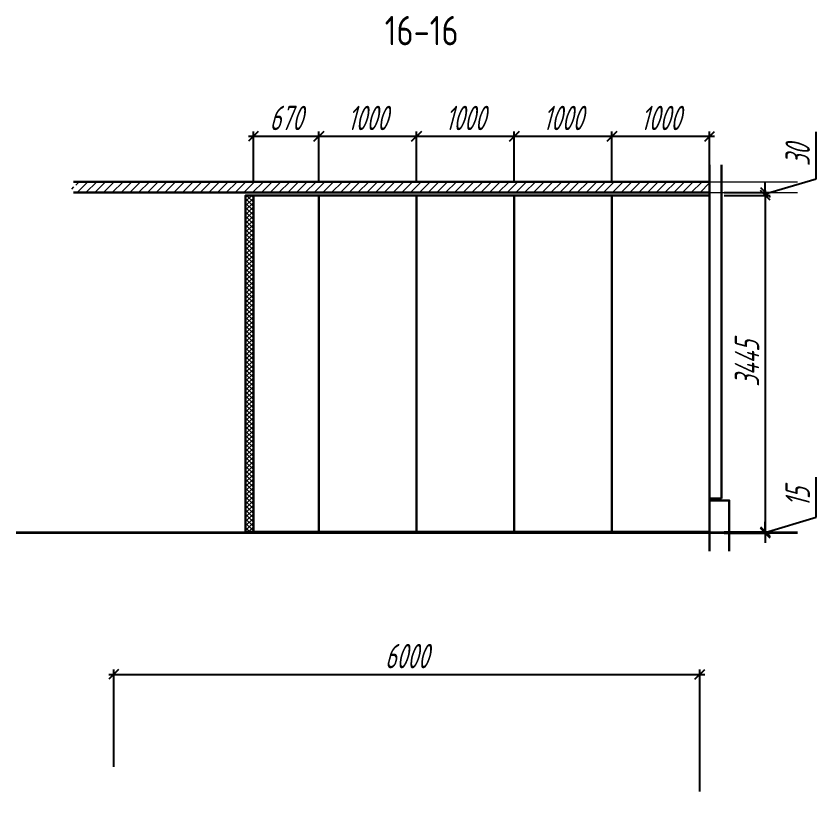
# Model space of a CAD drawing. Header units: millimetres. Extents: x -138350 to 909539, y -253833 to 111767.
# Drawn here: x 379132 to 387321, y -152112 to -144021 of the extents above; entities that cross this region are included whole.
import ezdxf

# ---------------------------------------------------------------- set-up
doc = ezdxf.new("R2010")
doc.units = ezdxf.units.MM
for name, color, linetype, lineweight in [('_Оси', 90, 'Continuous', 13), ('_Размеры', 120, 'Continuous', 13), ('_Сендвичи', 230, 'Continuous', 30), ('_Стены', 7, 'Continuous', 30), ('_Сэндвичи штрих', 7, 'Continuous', 5), ('_Текст', 141, 'Continuous', 20), ('выноска', 7, 'Continuous', 13), ('тонкие', 221, 'Continuous', 13)]:
    doc.layers.add(name, color=color, linetype=linetype, lineweight=lineweight)
doc.styles.add('Museo sans', font='CS_Gost2304.shx')
doc.styles.add('СПДС_размеры', font='spdswin.shx', dxfattribs={"width": 0.8, "oblique": 15})
doc.dimstyles.new('СПДС', dxfattribs={"dimtxt": 2.5, "dimasz": 1, "dimexe": 0.5, "dimexo": 1.5, "dimtad": 1, "dimdec": 0, "dimtxsty": 'СПДС_размеры', "dimblk": 'OBLIQUE', "dimcen": 2.5, "dimdle": 0.5, "dimadec": 8, "dimazin": 0, "dimtfac": 1, "dimtdec": 0, "dimtix": 1, "dimtmove": 0, "dimatfit": 3, "dimfxl": 1, "dimarcsym": 0})

# ---------------------------------------------------------------- blocks, each defined once
blk = doc.blocks.new('_Oblique')
at = {"layer": 'выноска', "color": 0, "lineweight": -2}
blk.add_line((-0.5, -0.5), (0.5, 0.5), dxfattribs=at)
blk = doc.blocks.new('*D703')
at = {"layer": '_Оси', "color": 0, "lineweight": -2, "ltscale": 100, "transparency": 16777216}
for p, q in [((380132, -151712), (380132, -150714)), ((386132, -151962), (386132, -150714)), ((380082, -150764), (386182, -150764))]:
    blk.add_line(p, q, dxfattribs=at)
at = {"layer": 'Defpoints', "color": 0, "ltscale": 100, "transparency": 16777216}
for p in [(386132, -150764), (380132, -151862), (386132, -152112)]:
    blk.add_point(p, dxfattribs=at)
at = {"layer": '_Оси', "color": 0, "lineweight": -2, "ltscale": 100, "transparency": 16777216, "xscale": 100, "yscale": 100, "zscale": 100, "rotation": 180}
blk.add_blockref('_Oblique', (380132, -150764), dxfattribs=at)
at = {"layer": '_Оси', "color": 0, "lineweight": -2, "ltscale": 100, "transparency": 16777216, "xscale": 100, "yscale": 100, "zscale": 100}
blk.add_blockref('_Oblique', (386132, -150764), dxfattribs=at)
at = {"layer": '_Оси', "color": 0, "ltscale": 100, "transparency": 16777216, "insert": (383132, -150576.5), "char_height": 250, "attachment_point": 5, "style": 'СПДС_размеры'}
blk.add_mtext('6000', dxfattribs=at)
blk = doc.blocks.new('*D704')
at = {"layer": '_Размеры', "color": 0, "lineweight": -2, "ltscale": 100, "transparency": 16777216}
for p, q in [((387320.8, -145687.4), (387320.8, -145206.6)), ((386802, -145843), (387320.8, -145687.4)), ((386802, -145828), (386802, -145728)), ((386382, -145828), (386852, -145828)), ((386802, -145828), (386802, -145858)), ((386802, -145828), (386802, -145858)), ((386382, -145858), (386852, -145858)), ((386802, -145858), (386802, -145958))]:
    blk.add_line(p, q, dxfattribs=at)
at = {"layer": 'Defpoints', "color": 0, "ltscale": 100, "transparency": 16777216}
for p in [(386232, -145828), (386232, -145858), (386802, -145858)]:
    blk.add_point(p, dxfattribs=at)
at = {"layer": '_Размеры', "color": 0, "lineweight": -2, "ltscale": 100, "transparency": 16777216, "xscale": 100, "yscale": 100, "zscale": 100}
for p, rotation in [((386802, -145828), 270), ((386802, -145858), 90)]:
    blk.add_blockref('_Oblique', p, dxfattribs=dict(at, rotation=rotation))
at = {"layer": '_Размеры', "color": 0, "ltscale": 100, "transparency": 16777216, "insert": (387133.3, -145447), "char_height": 250, "attachment_point": 5, "rotation": 90, "style": 'СПДС_размеры'}
blk.add_mtext('30', dxfattribs=at)
blk = doc.blocks.new('*D705')
at = {"layer": '_Размеры', "color": 0, "lineweight": -2, "ltscale": 100, "transparency": 16777216}
for p, q in [((386802, -145808), (386802, -149353)), ((386382, -145858), (386852, -145858)), ((386382, -149303), (386852, -149303))]:
    blk.add_line(p, q, dxfattribs=at)
at = {"layer": 'Defpoints', "color": 0, "ltscale": 100, "transparency": 16777216}
for p in [(386232, -145858), (386232, -149303), (386802, -149303)]:
    blk.add_point(p, dxfattribs=at)
at = {"layer": '_Размеры', "color": 0, "lineweight": -2, "ltscale": 100, "transparency": 16777216, "xscale": 100, "yscale": 100, "zscale": 100}
for p, rotation in [((386802, -145858), 90), ((386802, -149303), 270)]:
    blk.add_blockref('_Oblique', p, dxfattribs=dict(at, rotation=rotation))
at = {"layer": '_Размеры', "color": 0, "ltscale": 100, "transparency": 16777216, "insert": (386614.5, -147580.5), "char_height": 250, "attachment_point": 5, "rotation": 90, "style": 'СПДС_размеры'}
blk.add_mtext('3445', dxfattribs=at)
blk = doc.blocks.new('*D706')
at = {"layer": '_Размеры', "color": 0, "lineweight": -2, "ltscale": 100, "transparency": 16777216}
for p, q in [((387320.8, -149154.9), (387320.8, -148743.8)), ((386802, -149310.5), (387320.8, -149154.9)), ((386802, -149303), (386802, -149203)), ((386382, -149303), (386852, -149303)), ((386382, -149318), (386852, -149318)), ((386802, -149303), (386802, -149318)), ((386802, -149303), (386802, -149318)), ((386802, -149318), (386802, -149418))]:
    blk.add_line(p, q, dxfattribs=at)
at = {"layer": 'Defpoints', "color": 0, "ltscale": 100, "transparency": 16777216}
for p in [(386232, -149303), (386232, -149318), (386802, -149318)]:
    blk.add_point(p, dxfattribs=at)
at = {"layer": '_Размеры', "color": 0, "lineweight": -2, "ltscale": 100, "transparency": 16777216, "xscale": 100, "yscale": 100, "zscale": 100}
for p, rotation in [((386802, -149303), 270), ((386802, -149318), 90)]:
    blk.add_blockref('_Oblique', p, dxfattribs=dict(at, rotation=rotation))
at = {"layer": '_Размеры', "color": 0, "ltscale": 100, "transparency": 16777216, "insert": (387133.3, -148949.4), "char_height": 250, "attachment_point": 5, "rotation": 90, "style": 'СПДС_размеры'}
blk.add_mtext('15', dxfattribs=at)
blk = doc.blocks.new('*D712')
at = {"layer": '_Размеры', "color": 0, "lineweight": -2, "ltscale": 100, "transparency": 16777216}
for p, q in [((381512, -145253), (382282, -145253)), ((381562, -145708), (381562, -145203)), ((382232, -145708), (382232, -145203))]:
    blk.add_line(p, q, dxfattribs=at)
at = {"layer": 'Defpoints', "color": 0, "ltscale": 100, "transparency": 16777216}
for p in [(382232, -145253), (381562, -145858), (382232, -145858)]:
    blk.add_point(p, dxfattribs=at)
at = {"layer": '_Размеры', "color": 0, "lineweight": -2, "ltscale": 100, "transparency": 16777216, "xscale": 100, "yscale": 100, "zscale": 100, "rotation": 180}
blk.add_blockref('_Oblique', (381562, -145253), dxfattribs=at)
at = {"layer": '_Размеры', "color": 0, "lineweight": -2, "ltscale": 100, "transparency": 16777216, "xscale": 100, "yscale": 100, "zscale": 100}
blk.add_blockref('_Oblique', (382232, -145253), dxfattribs=at)
at = {"layer": '_Размеры', "color": 0, "ltscale": 100, "transparency": 16777216, "insert": (381897, -145065.5), "char_height": 250, "attachment_point": 5, "style": 'СПДС_размеры'}
blk.add_mtext('670', dxfattribs=at)
blk = doc.blocks.new('*D713')
at = {"layer": '_Размеры', "color": 0, "lineweight": -2, "ltscale": 100, "transparency": 16777216}
for p, q in [((382182, -145253), (383282, -145253)), ((382232, -145708), (382232, -145203)), ((383232, -145708), (383232, -145203))]:
    blk.add_line(p, q, dxfattribs=at)
at = {"layer": 'Defpoints', "color": 0, "ltscale": 100, "transparency": 16777216}
for p in [(383232, -145253), (382232, -145858), (383232, -145858)]:
    blk.add_point(p, dxfattribs=at)
at = {"layer": '_Размеры', "color": 0, "lineweight": -2, "ltscale": 100, "transparency": 16777216, "xscale": 100, "yscale": 100, "zscale": 100, "rotation": 180}
blk.add_blockref('_Oblique', (382232, -145253), dxfattribs=at)
at = {"layer": '_Размеры', "color": 0, "lineweight": -2, "ltscale": 100, "transparency": 16777216, "xscale": 100, "yscale": 100, "zscale": 100}
blk.add_blockref('_Oblique', (383232, -145253), dxfattribs=at)
at = {"layer": '_Размеры', "color": 0, "ltscale": 100, "transparency": 16777216, "insert": (382732, -145065.5), "char_height": 250, "attachment_point": 5, "style": 'СПДС_размеры'}
blk.add_mtext('1000', dxfattribs=at)
blk = doc.blocks.new('*D714')
at = {"layer": '_Размеры', "color": 0, "lineweight": -2, "ltscale": 100, "transparency": 16777216}
for p, q in [((383182, -145253), (384282, -145253)), ((383232, -145708), (383232, -145203)), ((384232, -145708), (384232, -145203))]:
    blk.add_line(p, q, dxfattribs=at)
at = {"layer": 'Defpoints', "color": 0, "ltscale": 100, "transparency": 16777216}
for p in [(384232, -145253), (383232, -145858), (384232, -145858)]:
    blk.add_point(p, dxfattribs=at)
at = {"layer": '_Размеры', "color": 0, "lineweight": -2, "ltscale": 100, "transparency": 16777216, "xscale": 100, "yscale": 100, "zscale": 100, "rotation": 180}
blk.add_blockref('_Oblique', (383232, -145253), dxfattribs=at)
at = {"layer": '_Размеры', "color": 0, "lineweight": -2, "ltscale": 100, "transparency": 16777216, "xscale": 100, "yscale": 100, "zscale": 100}
blk.add_blockref('_Oblique', (384232, -145253), dxfattribs=at)
at = {"layer": '_Размеры', "color": 0, "ltscale": 100, "transparency": 16777216, "insert": (383732, -145065.5), "char_height": 250, "attachment_point": 5, "style": 'СПДС_размеры'}
blk.add_mtext('1000', dxfattribs=at)
blk = doc.blocks.new('*D715')
at = {"layer": '_Размеры', "color": 0, "lineweight": -2, "ltscale": 100, "transparency": 16777216}
for p, q in [((384182, -145253), (385282, -145253)), ((384232, -145708), (384232, -145203)), ((385232, -145708), (385232, -145203))]:
    blk.add_line(p, q, dxfattribs=at)
at = {"layer": 'Defpoints', "color": 0, "ltscale": 100, "transparency": 16777216}
for p in [(385232, -145253), (384232, -145858), (385232, -145858)]:
    blk.add_point(p, dxfattribs=at)
at = {"layer": '_Размеры', "color": 0, "lineweight": -2, "ltscale": 100, "transparency": 16777216, "xscale": 100, "yscale": 100, "zscale": 100, "rotation": 180}
blk.add_blockref('_Oblique', (384232, -145253), dxfattribs=at)
at = {"layer": '_Размеры', "color": 0, "lineweight": -2, "ltscale": 100, "transparency": 16777216, "xscale": 100, "yscale": 100, "zscale": 100}
blk.add_blockref('_Oblique', (385232, -145253), dxfattribs=at)
at = {"layer": '_Размеры', "color": 0, "ltscale": 100, "transparency": 16777216, "insert": (384732, -145065.5), "char_height": 250, "attachment_point": 5, "style": 'СПДС_размеры'}
blk.add_mtext('1000', dxfattribs=at)
blk = doc.blocks.new('*D716')
at = {"layer": '_Размеры', "color": 0, "lineweight": -2, "ltscale": 100, "transparency": 16777216}
for p, q in [((385182, -145253), (386282, -145253)), ((385232, -145708), (385232, -145203)), ((386232, -145708), (386232, -145203))]:
    blk.add_line(p, q, dxfattribs=at)
at = {"layer": 'Defpoints', "color": 0, "ltscale": 100, "transparency": 16777216}
for p in [(386232, -145253), (385232, -145858), (386232, -145858)]:
    blk.add_point(p, dxfattribs=at)
at = {"layer": '_Размеры', "color": 0, "lineweight": -2, "ltscale": 100, "transparency": 16777216, "xscale": 100, "yscale": 100, "zscale": 100, "rotation": 180}
blk.add_blockref('_Oblique', (385232, -145253), dxfattribs=at)
at = {"layer": '_Размеры', "color": 0, "lineweight": -2, "ltscale": 100, "transparency": 16777216, "xscale": 100, "yscale": 100, "zscale": 100}
blk.add_blockref('_Oblique', (386232, -145253), dxfattribs=at)
at = {"layer": '_Размеры', "color": 0, "ltscale": 100, "transparency": 16777216, "insert": (385732, -145065.5), "char_height": 250, "attachment_point": 5, "style": 'СПДС_размеры'}
blk.add_mtext('1000', dxfattribs=at)

msp = doc.modelspace()

# ---------------------------------------------------------------- hatches: boundary and pattern name
at = {"layer": '_Сэндвичи штрих', "ltscale": 100}
h = msp.add_hatch(dxfattribs=at)
h.set_pattern_fill('ANSI31', color=256, scale=20)
h.set_pattern_definition([(45, (252816, -18629), (-44.90128, 44.90128), [])])
h.paths.add_polyline_path([(379721, -145798), (379721, -145828), (386232, -145828), (386232, -145718), (379721, -145718), (379721, -145748), (379771, -145760.5), (379671, -145785.5)])
h = msp.add_hatch(dxfattribs=at)
h.set_pattern_fill('ANSI37', color=256, scale=10)
h.set_pattern_definition([(45, (262486, 0), (-22.4506403, 22.4506403), []), (135, (262486, 0), (-22.4506403, -22.4506403), [])])
h.paths.add_polyline_path([(381562, -145858), (381482, -145858), (381482, -149303), (381562, -149303)])

# ---------------------------------------------------------------- linework, layer by layer
at = {"layer": '_Сендвичи', "ltscale": 100}
for p, q in [((386232, -148963), (386232, -145544)), ((386352, -148963), (386352, -145544)), ((386352, -148963), (386232, -148963))]:
    msp.add_line(p, q, dxfattribs=at)
at = {"layer": '_Сендвичи', "color": 2, "ltscale": 100}
for p, q in [((381562, -145858), (386232, -145858)), ((382232, -145858), (382232, -149303)), ((383232, -145858), (383232, -149303)), ((384232, -145858), (384232, -149303)), ((385232, -145858), (385232, -149303)), ((386232, -145858), (386232, -149303)), ((386232, -145858), (386232, -149303)), ((386232, -149303), (381562, -149303))]:
    msp.add_line(p, q, dxfattribs=at)
msp.add_lwpolyline([(381482, -149303), (381562, -149303), (381562, -145858), (381482, -145858)], close=True, dxfattribs=at)
at = {"layer": '_Стены', "ltscale": 100}
for points in [[(379721, -145828), (386232, -145828), (386232, -145718), (379721, -145718)], [(386432, -149503), (386432, -148983), (386232, -148983), (386232, -149503)]]:
    msp.add_lwpolyline(points, dxfattribs=at)
at = {"layer": 'тонкие', "ltscale": 100}
for p, q in [((379721, -145718), (387132, -145718)), ((379721, -145828), (387132, -145828)), ((379132, -149303), (387132, -149303)), ((379132, -149318), (387132, -149318))]:
    msp.add_line(p, q, dxfattribs=at)

# ---------------------------------------------------------------- texts
at = {"layer": '_Текст', "linetype": 'Continuous', "ltscale": 100, "style": 'Museo sans'}
msp.add_text('16-16', height=300, dxfattribs=at).set_placement((382906, -144321))

# ---------------------------------------------------------------- dimensions: what is measured, and where the dimension line sits
at = {"layer": '_Оси', "ltscale": 100}
dim = msp.add_linear_dim(base=(386132, -150764), p1=(380132, -151862), p2=(386132, -152112), dimstyle='СПДС', override={"dimscale": 100, "dimtix": 0, "dimtmove": 1}, dxfattribs=at)
dim.commit()
dim.dimension.update_dxf_attribs({"geometry": '*D703', "text_midpoint": (383132, -150576.5)})
at = {"layer": '_Размеры', "ltscale": 100}
for base, p1, p2, picture, middle in [((382232, -145253), (381562, -145858), (382232, -145858), '*D712', (381897, -145065.5)), ((383232, -145253), (382232, -145858), (383232, -145858), '*D713', (382732, -145065.5)), ((384232, -145253), (383232, -145858), (384232, -145858), '*D714', (383732, -145065.5)), ((385232, -145253), (384232, -145858), (385232, -145858), '*D715', (384732, -145065.5)), ((386232, -145253), (385232, -145858), (386232, -145858), '*D716', (385732, -145065.5))]:
    dim = msp.add_linear_dim(base=base, p1=p1, p2=p2, dimstyle='СПДС', override={"dimscale": 100, "dimtix": 0, "dimtmove": 1}, dxfattribs=at)
    dim.commit()
    dim.dimension.update_dxf_attribs({"geometry": picture, "text_midpoint": middle})
for base, p1, p2, picture, middle in [((386802, -145858), (386232, -145828), (386232, -145858), '*D704', (387133.3, -145624.9)), ((386802, -149303), (386232, -145858), (386232, -149303), '*D705', (386614.5, -147580.5)), ((386802, -149318), (386232, -149303), (386232, -149318), '*D706', (387133.3, -149092.4))]:
    dim = msp.add_linear_dim(base=base, p1=p1, p2=p2, angle=90, dimstyle='СПДС', override={"dimscale": 100, "dimtix": 0, "dimtmove": 1}, dxfattribs=at)
    dim.commit()
    dim.dimension.update_dxf_attribs({"geometry": picture, "text_midpoint": middle})

doc.saveas('drawing.dxf')
